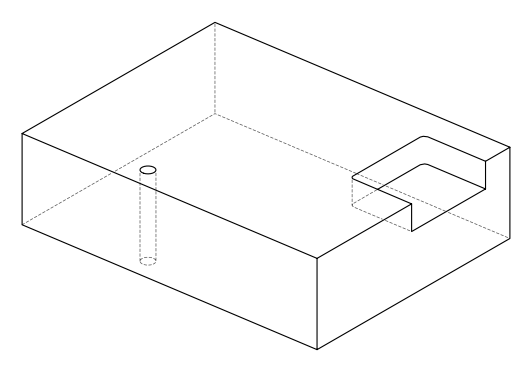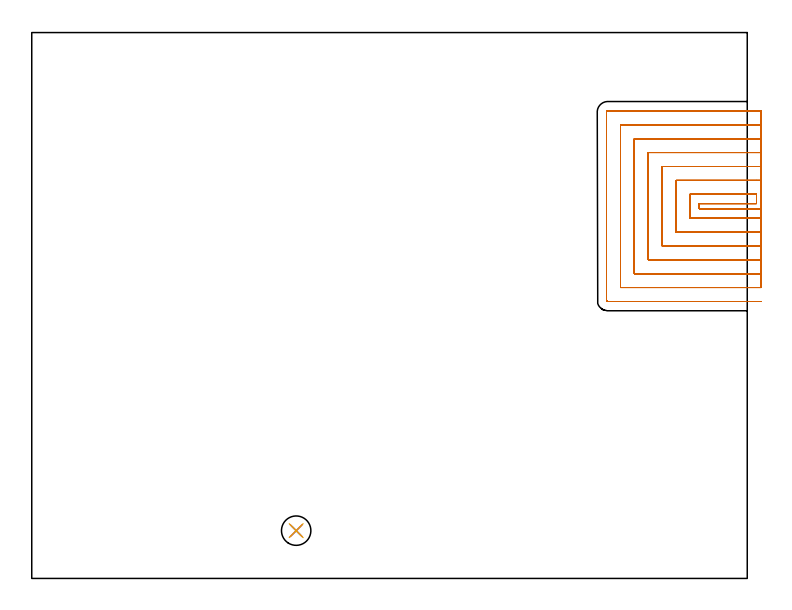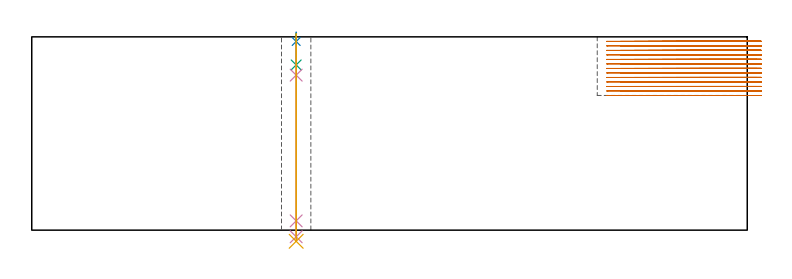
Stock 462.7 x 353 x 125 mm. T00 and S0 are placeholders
(PLAN: 5 operations, 4 tool changes, 65.4 min)
(1 MILL_SLOT | SLOT_PARTIAL_RECTANGULAR | NXT0201_011 | Follow Part, ap 3, ae 75% | 64.12 min | 496676 mm3)
(2 SPOT_DRILL | STEP1HOLE | NXT0321_9005460120000 | 0.05 min | 160 mm3)
(3 DRILL_BLIND_HOLE_INTO_CENTER | STEP1HOLE | NXT0301_092 | 0.08 min | 1727 mm3)
(4 GUN_DRILL_THROUGH_HOLE | STEP1HOLE | UGT0307_009 | 0.63 min | 12209 mm3)
(5 DRILL_TO_ENLARGE_THROUGH_HOLE | STEP1HOLE | UGT0301_048 | 0.54 min | 21277 mm3)
(TOOL NXT0201_011 | ENDMILL 12mm [2P460-1200-NA 1630] | D12 FL38 Z6)
(TOOL NXT0321_9005460120000 | NC Spot Drill, 142deg, 12mm, Carbide, Uncoated | D12 PA142 FL30 Z2)
(TOOL NXT0301_092 | Carbide Drill 12.1mm [860.1-1210-061A1-MM 2214] | D12.1 PA140 FL77 Z2)
(TOOL UGT0307_009 | Gun Drill 12 mm | D12 PA130 FL24 Z1)
(TOOL UGT0301_048 | Twist Drill 19 mm | D19 PA118 FL135 Z2)
(OP 1 MILL_SLOT)
G17 G21 G94 G90
T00 M6
G54
G17 G0 G90 X471.7 Y239.1 S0 M3
G43 Z135. H1
Z122.085
G94 G1 X468.7 F250.
X431.7 F500.
Y242.4
X468.7
Y248.4
X425.7
Y233.1
X468.7
X471.7 F250.
Y257.4
X468.7
X416.7 F500.
Y224.1
X468.7
X471.7 F250.
Y266.4
X468.7
X407.7 F500.
Y215.1
X468.7
X471.7 F250.
Y275.4
X468.7
X398.7 F500.
Y206.1
X468.7
X471.7 F250.
Y284.4
X468.7
X389.7 F500.
Y197.1
X468.7
X471.7 F250.
Y293.4
X468.7
X380.7 F500.
Y188.1
X468.7
X471.7 F250.
Y302.4
X468.7
X372.5 F500.
G3 X371.7 Y301.6 R0.8
G1 Y179.9
G3 X372.5 Y179.1 R0.8
G1 X468.7
X471.7 F250.
G0 Y239.1 Z119.169
G1 X468.7
X431.7 F500.
Y242.4
X468.7
Y248.4
X425.7
Y233.1
X468.7
X471.7 F250.
Y257.4
X468.7
X416.7 F500.
Y224.1
X468.7
X471.7 F250.
Y266.4
X468.7
X407.7 F500.
Y215.1
X468.7
X471.7 F250.
Y275.4
X468.7
X398.7 F500.
Y206.1
X468.7
X471.7 F250.
Y284.4
X468.7
X389.7 F500.
Y197.1
X468.7
X471.7 F250.
Y293.4
X468.7
X380.7 F500.
Y188.1
X468.7
X471.7 F250.
Y302.4
X468.7
X372.5 F500.
G3 X371.7 Y301.6 R0.8
G1 Y179.9
G3 X372.5 Y179.1 R0.8
G1 X468.7
X471.7 F250.
G0 Y239.1 Z116.254
G1 X468.7
X431.7 F500.
Y242.4
X468.7
Y248.4
X425.7
Y233.1
X468.7
X471.7 F250.
Y257.4
X468.7
X416.7 F500.
Y224.1
X468.7
X471.7 F250.
Y266.4
X468.7
X407.7 F500.
Y215.1
X468.7
X471.7 F250.
Y275.4
X468.7
X398.7 F500.
Y206.1
X468.7
X471.7 F250.
Y284.4
X468.7
X389.7 F500.
Y197.1
X468.7
X471.7 F250.
Y293.4
X468.7
X380.7 F500.
Y188.1
X468.7
X471.7 F250.
Y302.4
X468.7
X372.5 F500.
G3 X371.7 Y301.6 R0.8
G1 Y179.9
G3 X372.5 Y179.1 R0.8
G1 X468.7
X471.7 F250.
G0 Y239.1 Z113.338
G1 X468.7
X431.7 F500.
Y242.4
X468.7
Y248.4
X425.7
Y233.1
X468.7
X471.7 F250.
Y257.4
X468.7
X416.7 F500.
Y224.1
X468.7
X471.7 F250.
Y266.4
X468.7
X407.7 F500.
Y215.1
X468.7
X471.7 F250.
Y275.4
X468.7
X398.7 F500.
Y206.1
X468.7
X471.7 F250.
Y284.4
X468.7
X389.7 F500.
Y197.1
X468.7
X471.7 F250.
Y293.4
X468.7
X380.7 F500.
Y188.1
X468.7
X471.7 F250.
Y302.4
X468.7
X372.5 F500.
G3 X371.7 Y301.6 R0.8
G1 Y179.9
G3 X372.5 Y179.1 R0.8
G1 X468.7
X471.7 F250.
G0 Y239.1 Z110.423
G1 X468.7
X431.7 F500.
Y242.4
X468.7
Y248.4
X425.7
Y233.1
X468.7
X471.7 F250.
Y257.4
X468.7
X416.7 F500.
Y224.1
X468.7
X471.7 F250.
Y266.4
X468.7
X407.7 F500.
Y215.1
X468.7
X471.7 F250.
Y275.4
X468.7
X398.7 F500.
Y206.1
X468.7
X471.7 F250.
Y284.4
X468.7
X389.7 F500.
Y197.1
X468.7
X471.7 F250.
Y293.4
X468.7
X380.7 F500.
Y188.1
X468.7
X471.7 F250.
Y302.4
X468.7
X372.5 F500.
G3 X371.7 Y301.6 R0.8
G1 Y179.9
G3 X372.5 Y179.1 R0.8
G1 X468.7
X471.7 F250.
G0 Y239.1 Z107.508
G1 X468.7
X431.7 F500.
Y242.4
X468.7
Y248.4
X425.7
Y233.1
X468.7
X471.7 F250.
Y257.4
X468.7
X416.7 F500.
Y224.1
X468.7
X471.7 F250.
Y266.4
X468.7
X407.7 F500.
Y215.1
X468.7
X471.7 F250.
Y275.4
X468.7
X398.7 F500.
Y206.1
X468.7
X471.7 F250.
Y284.4
X468.7
X389.7 F500.
Y197.1
X468.7
X471.7 F250.
Y293.4
X468.7
X380.7 F500.
Y188.1
X468.7
X471.7 F250.
Y302.4
X468.7
X372.5 F500.
G3 X371.7 Y301.6 R0.8
G1 Y179.9
G3 X372.5 Y179.1 R0.8
G1 X468.7
X471.7 F250.
G0 Y239.1 Z104.592
G1 X468.7
X431.7 F500.
Y242.4
X468.7
Y248.4
X425.7
Y233.1
X468.7
X471.7 F250.
Y257.4
X468.7
X416.7 F500.
Y224.1
X468.7
X471.7 F250.
Y266.4
X468.7
X407.7 F500.
Y215.1
X468.7
X471.7 F250.
Y275.4
X468.7
X398.7 F500.
Y206.1
X468.7
X471.7 F250.
Y284.4
X468.7
X389.7 F500.
Y197.1
X468.7
X471.7 F250.
Y293.4
X468.7
X380.7 F500.
Y188.1
X468.7
X471.7 F250.
Y302.4
X468.7
X372.5 F500.
G3 X371.7 Y301.6 R0.8
G1 Y179.9
G3 X372.5 Y179.1 R0.8
G1 X468.7
X471.7 F250.
G0 Y239.1 Z101.677
G1 X468.7
X431.7 F500.
Y242.4
X468.7
Y248.4
X425.7
Y233.1
X468.7
X471.7 F250.
Y257.4
X468.7
X416.7 F500.
Y224.1
X468.7
X471.7 F250.
Y266.4
X468.7
X407.7 F500.
Y215.1
X468.7
X471.7 F250.
Y275.4
X468.7
X398.7 F500.
Y206.1
X468.7
X471.7 F250.
Y284.4
X468.7
X389.7 F500.
Y197.1
X468.7
X471.7 F250.
Y293.4
X468.7
X380.7 F500.
Y188.1
X468.7
X471.7 F250.
Y302.4
X468.7
X372.5 F500.
G3 X371.7 Y301.6 R0.8
G1 Y179.9
G3 X372.5 Y179.1 R0.8
G1 X468.7
X471.7 F250.
G0 Y239.1 Z98.762
G1 X468.7
X431.7 F500.
Y242.4
X468.7
Y248.4
X425.7
Y233.1
X468.7
X471.7 F250.
Y257.4
X468.7
X416.7 F500.
Y224.1
X468.7
X471.7 F250.
Y266.4
X468.7
X407.7 F500.
Y215.1
X468.7
X471.7 F250.
Y275.4
X468.7
X398.7 F500.
Y206.1
X468.7
X471.7 F250.
Y284.4
X468.7
X389.7 F500.
Y197.1
X468.7
X471.7 F250.
Y293.4
X468.7
X380.7 F500.
Y188.1
X468.7
X471.7 F250.
Y302.4
X468.7
X372.5 F500.
G3 X371.7 Y301.6 R0.8
G1 Y179.9
G3 X372.5 Y179.1 R0.8
G1 X468.7
X471.7 F250.
G0 Y239.1 Z95.846
G1 X468.7
X431.7 F500.
Y242.4
X468.7
Y248.4
X425.7
Y233.1
X468.7
X471.7 F250.
Y257.4
X468.7
X416.7 F500.
Y224.1
X468.7
X471.7 F250.
Y266.4
X468.7
X407.7 F500.
Y215.1
X468.7
X471.7 F250.
Y275.4
X468.7
X398.7 F500.
Y206.1
X468.7
X471.7 F250.
Y284.4
X468.7
X389.7 F500.
Y197.1
X468.7
X471.7 F250.
Y293.4
X468.7
X380.7 F500.
Y188.1
X468.7
X471.7 F250.
Y302.4
X468.7
X372.5 F500.
G3 X371.7 Y301.6 R0.8
G1 Y179.9
G3 X372.5 Y179.1 R0.8
G1 X468.7
X471.7 F250.
G0 Y239.1 Z92.931
G1 X468.7
X431.7 F500.
Y242.4
X468.7
Y248.4
X425.7
Y233.1
X468.7
X471.7 F250.
Y257.4
X468.7
X416.7 F500.
Y224.1
X468.7
X471.7 F250.
Y266.4
X468.7
X407.7 F500.
Y215.1
X468.7
X471.7 F250.
Y275.4
X468.7
X398.7 F500.
Y206.1
X468.7
X471.7 F250.
Y284.4
X468.7
X389.7 F500.
Y197.1
X468.7
X471.7 F250.
Y293.4
X468.7
X380.7 F500.
Y188.1
X468.7
X471.7 F250.
Y302.4
X468.7
X372.5 F500.
G3 X371.7 Y301.6 R0.8
G1 Y179.9
G3 X372.5 Y179.1 R0.8
G1 X468.7
X471.7 F250.
G0 Y239.1 Z90.015
G1 X468.7
X431.7 F500.
Y242.4
X468.7
Y248.4
X425.7
Y233.1
X468.7
X471.7 F250.
Y257.4
X468.7
X416.7 F500.
Y224.1
X468.7
X471.7 F250.
Y266.4
X468.7
X407.7 F500.
Y215.1
X468.7
X471.7 F250.
Y275.4
X468.7
X398.7 F500.
Y206.1
X468.7
X471.7 F250.
Y284.4
X468.7
X389.7 F500.
Y197.1
X468.7
X471.7 F250.
Y293.4
X468.7
X380.7 F500.
Y188.1
X468.7
X471.7 F250.
Y302.4
X468.7
X372.5 F500.
G3 X371.7 Y301.6 R0.8
G1 Y179.9
G3 X372.5 Y179.1 R0.8
G1 X468.7
X471.7 F250.
G0 Y239.1 Z87.1
G1 X468.7
X431.7 F500.
Y242.4
X468.7
Y248.4
X425.7
Y233.1
X468.7
X471.7 F250.
Y257.4
X468.7
X416.7 F500.
Y224.1
X468.7
X471.7 F250.
Y266.4
X468.7
X407.7 F500.
Y215.1
X468.7
X471.7 F250.
Y275.4
X468.7
X398.7 F500.
Y206.1
X468.7
X471.7 F250.
Y284.4
X468.7
X389.7 F500.
Y197.1
X468.7
X471.7 F250.
Y293.4
X468.7
X380.7 F500.
Y188.1
X468.7
X471.7 F250.
Y302.4
X468.7
X372.5 F500.
G3 X371.7 Y301.6 R0.8
G1 Y179.9
G3 X372.5 Y179.1 R0.8
G1 X468.7
X471.7 F250.
G0 Z135.
M5
M2
(OP 2 SPOT_DRILL)
G17 G21 G94 G90
T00 M6
G54
G17 G0 G90 X171. Y30.9 S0 M3
G43 Z135. H0
G94 G81 G98 Z122. F250. R128.
G80
M5
M2
(OP 3 DRILL_BLIND_HOLE_INTO_CENTER)
G17 G21 G94 G90
T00 M6
G54
G17 G0 G90 X171. Y30.9 S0 M3
G43 Z135. H1
G94 G81 G98 Z106.85 F250. R127.
G80
M5
M2
(OP 4 GUN_DRILL_THROUGH_HOLE)
G17 G21 G94 G90
T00 M6
G54
G17 G0 G90 X171. Y30.9 M8
G43 Z135. H0
Z121.146
S716 M3
G94 G1 Z100.236 F125. M26
G4 X.084
Z6. F250.
G4 X.084
Z-4.298 F125.
G4 X.084
M5
M9
G0 Z121.146
Z135.
M2
(OP 5 DRILL_TO_ENLARGE_THROUGH_HOLE)
G17 G21 G94 G90
T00 M6
G54
G17 G0 G90 X171. Y30.9 S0 M3
G43 Z135. H0
G94 G73 G98 Z-7.208 F250. Q18.887 R127.
G80
M5
M2
